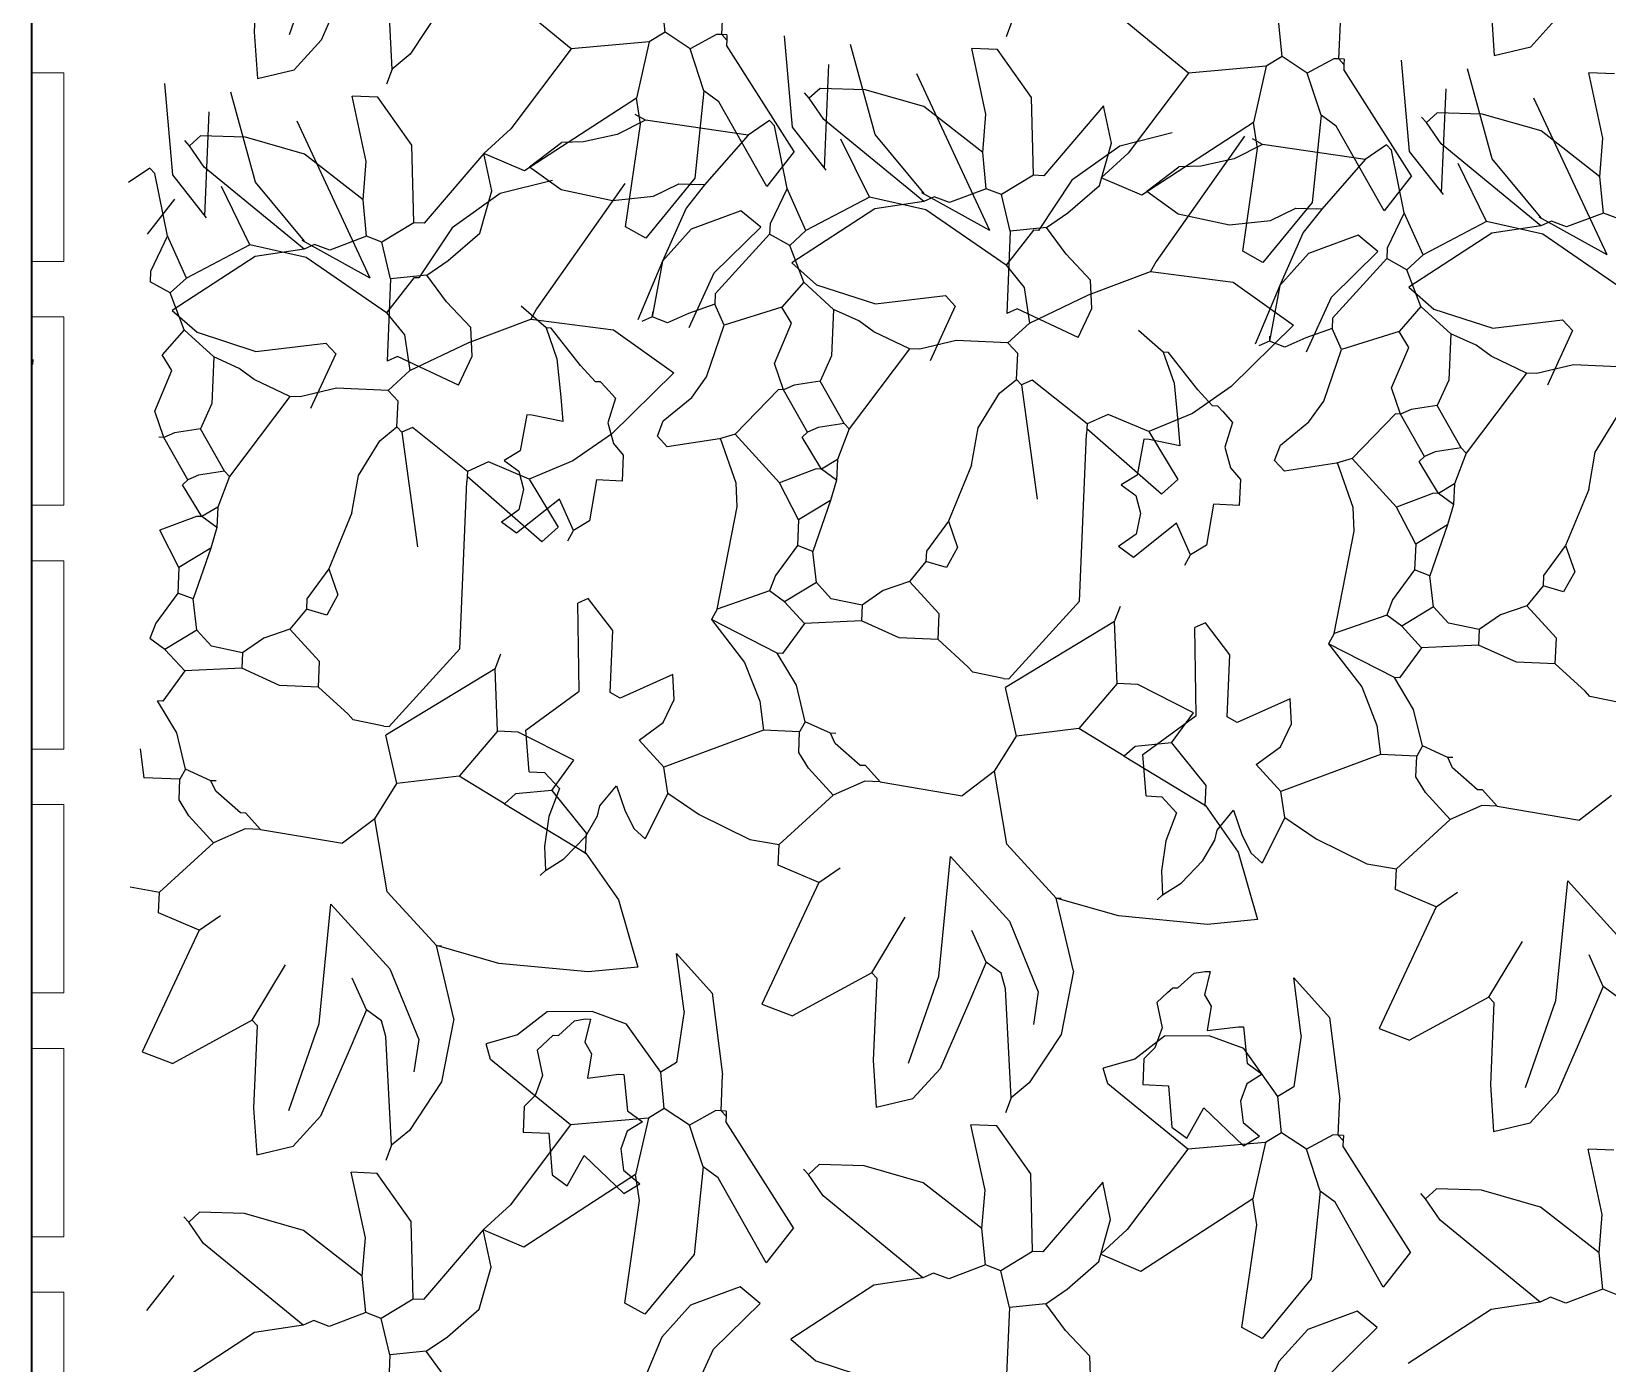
# Model space of a CAD drawing. Header units: inches. Extents: x 2013 to 15569, y -2551 to 2524.
# Drawn here: x 4568.6 to 4665.9, y 817.3 to 899.5 of the extents above; entities that cross this region are included whole.
import ezdxf

# ---------------------------------------------------------------- set-up
doc = ezdxf.new("R2010")
doc.units = ezdxf.units.IN
doc.header["$MEASUREMENT"] = 0
doc.layers.add('A-FURN', color=8, linetype='Continuous', lineweight=18)
doc.layers.add('A-WALL-FULL', color=7, linetype='Continuous', lineweight=35)
doc.layers.add('VERDE_siepe', color=96, linetype='Continuous')

msp = doc.modelspace()

# ---------------------------------------------------------------- linework, layer by layer
at = {"layer": 'A-FURN'}
for p, q in [((4568.572, 885.342), (4568.572, 896.978)), ((4568.572, 896.978), (4570.572, 896.978)), ((4570.572, 885.342), (4570.572, 896.978)), ((4568.572, 885.342), (4570.572, 885.342)), ((4568.572, 870.283), (4568.572, 881.919)), ((4568.572, 881.919), (4570.572, 881.919)), ((4570.572, 870.283), (4570.572, 881.919)), ((4568.572, 870.283), (4570.572, 870.283)), ((4568.572, 855.225), (4568.572, 866.86)), ((4568.572, 866.86), (4570.572, 866.86)), ((4570.572, 855.225), (4570.572, 866.86)), ((4568.572, 855.225), (4570.572, 855.225)), ((4568.572, 840.166), (4568.572, 851.802)), ((4568.572, 851.802), (4570.572, 851.802)), ((4570.572, 840.166), (4570.572, 851.802)), ((4568.572, 840.166), (4570.572, 840.166)), ((4568.572, 825.107), (4568.572, 836.743)), ((4568.572, 836.743), (4570.572, 836.743)), ((4570.572, 825.107), (4570.572, 836.743)), ((4568.572, 825.107), (4570.572, 825.107)), ((4568.572, 810.049), (4568.572, 821.684)), ((4568.572, 821.684), (4570.572, 821.684)), ((4570.572, 810.049), (4570.572, 821.684))]:
    msp.add_line(p, q, dxfattribs=at)
at = {"layer": 'A-WALL-FULL'}
msp.add_line((4568.572, 1062.818), (4568.572, -134.28), dxfattribs=at)
at = {"layer": 'VERDE_siepe'}
for p, q in [((4582.551, 904.603), (4582.328, 899.506)), ((4584.51, 899.357), (4586.377, 904.73)), ((4588.23, 903.079), (4586.456, 899.006)), ((4590.848, 897.219), (4590.502, 903.937)), ((4601.9, 898.47), (4596.968, 902.515)), ((4593.931, 901.13), (4591.957, 898.137)), ((4607.691, 899.494), (4607.468, 901.738)), ((4611.195, 899.341), (4611.292, 901.571)), ((4629.106, 900.157), (4628.746, 899.215)), ((4640.005, 896.968), (4635.073, 901.013)), ((4645.796, 897.992), (4645.574, 900.236)), ((4658.692, 900.941), (4658.886, 898.06)), ((4662.82, 900.441), (4661.144, 898.599)), ((4582.328, 899.506), (4582.522, 896.624)), ((4607.691, 899.494), (4606.707, 898.898)), ((4609.241, 898.469), (4607.691, 899.494)), ((4610.876, 899.355), (4609.241, 898.469)), ((4611.195, 899.341), (4610.876, 899.355)), ((4611.514, 899.327), (4611.195, 899.341)), ((4611.5, 899.009), (4611.195, 899.341)), ((4611.514, 899.327), (4611.5, 899.009)), ((4615.041, 899.264), (4615.531, 893.629)), ((4649.3, 897.839), (4649.397, 900.069)), ((4586.456, 899.006), (4584.78, 897.164)), ((4601.9, 898.47), (4598.173, 893.524)), ((4606.707, 898.898), (4601.9, 898.47)), ((4606.707, 898.898), (4605.917, 895.422)), ((4610.086, 895.878), (4609.241, 898.469)), ((4611.5, 899.009), (4611.486, 898.69)), ((4615.668, 892.124), (4611.486, 898.69)), ((4620.656, 893.172), (4619.141, 898.723)), ((4628.217, 898.417), (4626.625, 898.487)), ((4627.496, 894.441), (4626.625, 898.487)), ((4630.323, 895.453), (4628.217, 898.417)), ((4658.886, 898.06), (4661.144, 898.599)), ((4590.848, 897.219), (4590.488, 896.277)), ((4591.957, 898.137), (4590.848, 897.219)), ((4617.53, 891.07), (4617.81, 897.504)), ((4644.812, 897.396), (4640.005, 896.968)), ((4644.812, 897.396), (4644.022, 893.92)), ((4645.796, 897.992), (4644.812, 897.396)), ((4647.346, 896.967), (4645.796, 897.992)), ((4648.981, 897.853), (4647.346, 896.967)), ((4649.3, 897.839), (4648.981, 897.853)), ((4649.619, 897.825), (4649.3, 897.839)), ((4649.605, 897.507), (4649.3, 897.839)), ((4649.605, 897.507), (4649.591, 897.188)), ((4653.773, 890.622), (4649.591, 897.188)), ((4649.619, 897.825), (4649.605, 897.507)), ((4653.146, 897.762), (4653.636, 892.127)), ((4658.761, 891.67), (4657.246, 897.221)), ((4576.782, 896.326), (4577.272, 890.691)), ((4582.522, 896.624), (4584.78, 897.164)), ((4623.213, 896.949), (4627.726, 887.261)), ((4640.005, 896.968), (4636.278, 892.022)), ((4648.191, 894.376), (4647.346, 896.967)), ((4666.322, 896.915), (4664.73, 896.985)), ((4665.601, 892.939), (4664.73, 896.985)), ((4582.398, 890.234), (4580.882, 895.785)), ((4589.958, 895.48), (4588.366, 895.549)), ((4589.237, 891.503), (4588.366, 895.549)), ((4592.064, 892.515), (4589.958, 895.48)), ((4605.917, 895.422), (4599.017, 890.934)), ((4606.165, 893.815), (4605.917, 895.422)), ((4610.086, 895.878), (4609.531, 890.476)), ((4611.014, 895.2), (4610.086, 895.878)), ((4616.594, 895.412), (4616.29, 895.745)), ((4617.26, 896.022), (4616.594, 895.412)), ((4617.495, 894.097), (4616.594, 895.412)), ((4620.036, 895.939), (4617.26, 896.022)), ((4623.677, 894.901), (4620.036, 895.939)), ((4630.433, 890.66), (4630.323, 895.453)), ((4655.635, 889.568), (4655.915, 896.002)), ((4661.318, 895.447), (4665.831, 885.759)), ((4579.271, 888.133), (4579.551, 894.566)), ((4606.474, 894.059), (4605.85, 894.405)), ((4613.978, 889.962), (4611.014, 895.2)), ((4627.302, 892.073), (4623.677, 894.901)), ((4627.303, 892.073), (4627.496, 894.441)), ((4634.769, 894.939), (4631.07, 890.632)), ((4635.249, 892.637), (4634.769, 894.939)), ((4648.191, 894.376), (4647.637, 888.974)), ((4649.119, 893.698), (4648.191, 894.376)), ((4655.365, 894.52), (4654.699, 893.911)), ((4658.141, 894.437), (4655.365, 894.52)), ((4661.782, 893.399), (4658.141, 894.437)), ((4584.954, 894.011), (4589.467, 884.323)), ((4598.173, 893.524), (4596.51, 892.001)), ((4606.474, 894.059), (4604.733, 893.173)), ((4605.251, 887.47), (4606.165, 893.815)), ((4612.817, 893.143), (4606.474, 894.059)), ((4614.134, 894.043), (4612.817, 893.143)), ((4614.439, 893.711), (4614.134, 894.043)), ((4615.228, 889.846), (4614.439, 893.711)), ((4615.531, 893.629), (4617.62, 890.965)), ((4623.659, 889.04), (4617.495, 894.097)), ((4638.999, 893.278), (4635.771, 892.461)), ((4644.022, 893.92), (4637.123, 889.432)), ((4644.27, 892.313), (4644.022, 893.92)), ((4652.083, 888.46), (4649.119, 893.698)), ((4654.699, 893.911), (4654.395, 894.243)), ((4655.6, 892.595), (4654.699, 893.911)), ((4665.408, 890.571), (4661.782, 893.399)), ((4578.336, 892.475), (4578.031, 892.807)), ((4579.001, 893.085), (4578.336, 892.475)), ((4579.236, 891.159), (4578.336, 892.475)), ((4581.777, 893.001), (4579.001, 893.085)), ((4585.418, 891.963), (4581.777, 893.001)), ((4592.174, 887.722), (4592.064, 892.515)), ((4599.325, 891.178), (4601.306, 892.687)), ((4602.657, 892.718), (4601.306, 892.687)), ((4604.733, 893.173), (4602.657, 892.718)), ((4612.817, 893.143), (4610.13, 890.069)), ((4620.311, 889.305), (4618.552, 892.893)), ((4623.683, 889.531), (4620.656, 893.172)), ((4635.771, 892.461), (4632.806, 890.356)), ((4634.521, 890.03), (4635.249, 892.637)), ((4643.459, 893.083), (4638.015, 885.341)), ((4644.579, 892.557), (4642.838, 891.671)), ((4643.356, 885.968), (4644.27, 892.313)), ((4644.579, 892.557), (4643.955, 892.903)), ((4650.922, 891.641), (4644.579, 892.557)), ((4652.239, 892.542), (4650.922, 891.641)), ((4652.544, 892.209), (4652.239, 892.542)), ((4661.764, 887.538), (4655.6, 892.595)), ((4665.408, 890.571), (4665.601, 892.939)), ((4589.044, 889.135), (4585.418, 891.963)), ((4589.044, 889.135), (4589.237, 891.503)), ((4596.51, 892.001), (4592.812, 887.694)), ((4596.99, 889.699), (4596.51, 892.001)), ((4599.017, 890.934), (4596.51, 892.001)), ((4615.668, 892.124), (4613.978, 889.962)), ((4627.524, 889.829), (4627.303, 892.073)), ((4636.278, 892.022), (4634.615, 890.499)), ((4642.838, 891.671), (4640.762, 891.216)), ((4650.922, 891.641), (4648.235, 888.567)), ((4653.333, 888.344), (4652.544, 892.209)), ((4653.636, 892.127), (4655.725, 889.463)), ((4658.416, 887.803), (4656.657, 891.391)), ((4661.788, 888.029), (4658.761, 891.67)), ((4575.875, 891.106), (4574.559, 890.206)), ((4576.18, 890.774), (4575.875, 891.106)), ((4576.969, 886.909), (4576.18, 890.774)), ((4577.272, 890.691), (4579.361, 888.027)), ((4585.4, 886.102), (4579.236, 891.159)), ((4599.325, 891.178), (4601.272, 889.779)), ((4609.531, 890.476), (4606.497, 886.778)), ((4630.433, 890.66), (4628.466, 889.468)), ((4631.07, 890.632), (4630.433, 890.66)), ((4632.806, 890.356), (4630.756, 887.254)), ((4637.123, 889.432), (4634.615, 890.499)), ((4637.43, 889.676), (4639.411, 891.186)), ((4640.762, 891.216), (4639.411, 891.186)), ((4653.773, 890.622), (4652.083, 888.46)), ((4665.629, 888.327), (4665.408, 890.571)), ((4582.052, 886.367), (4580.294, 889.956)), ((4585.424, 886.593), (4582.398, 890.234)), ((4597.512, 889.524), (4594.547, 887.419)), ((4596.262, 887.093), (4596.99, 889.699)), ((4600.741, 890.341), (4597.512, 889.524)), ((4605.2, 890.145), (4599.756, 882.404)), ((4601.272, 889.779), (4604.441, 889.095)), ((4606.967, 889.367), (4608.537, 890.138)), ((4608.537, 890.138), (4609.811, 890.082)), ((4610.13, 890.069), (4608.991, 888.624)), ((4610.13, 890.069), (4609.811, 890.082)), ((4615.228, 889.846), (4614.175, 887.657)), ((4616.391, 887.242), (4615.228, 889.846)), ((4623.531, 889.593), (4627.726, 887.261)), ((4627.524, 889.829), (4625.252, 888.97)), ((4628.466, 889.468), (4627.524, 889.829)), ((4629.006, 887.21), (4628.466, 889.468)), ((4632.565, 888.332), (4634.521, 890.03)), ((4637.43, 889.676), (4639.377, 888.277)), ((4577.409, 889.186), (4575.72, 887.025)), ((4589.265, 886.891), (4589.044, 889.135)), ((4604.441, 889.095), (4606.967, 889.367)), ((4608.991, 888.624), (4607.535, 885.362)), ((4612.371, 888.468), (4609.31, 887.336)), ((4613.603, 887.457), (4612.371, 888.468)), ((4620.637, 888.583), (4615.513, 885.245)), ((4620.311, 889.305), (4616.391, 887.242)), ((4623.788, 888.515), (4620.311, 889.305)), ((4623.658, 889.04), (4620.637, 888.583)), ((4624.31, 889.33), (4623.659, 889.04)), ((4628.747, 885.107), (4623.788, 888.515)), ((4625.252, 888.97), (4624.31, 889.33)), ((4647.637, 888.974), (4644.602, 885.276)), ((4645.072, 887.865), (4646.642, 888.636)), ((4646.642, 888.636), (4647.916, 888.581)), ((4648.235, 888.567), (4647.096, 887.123)), ((4648.235, 888.567), (4647.916, 888.581)), ((4592.174, 887.722), (4590.207, 886.53)), ((4592.812, 887.694), (4592.174, 887.722)), ((4606.497, 886.778), (4605.251, 887.47)), ((4610.728, 884.636), (4613.603, 887.457)), ((4614.175, 887.657), (4614.147, 887.021)), ((4631.25, 887.431), (4632.565, 888.332)), ((4639.377, 888.277), (4642.546, 887.594)), ((4642.546, 887.594), (4645.072, 887.865)), ((4653.333, 888.344), (4652.28, 886.155)), ((4654.496, 885.74), (4653.333, 888.344)), ((4658.416, 887.803), (4654.496, 885.74)), ((4661.893, 887.014), (4658.416, 887.803)), ((4661.763, 887.538), (4658.742, 887.082)), ((4661.636, 888.092), (4665.831, 885.759)), ((4662.415, 887.828), (4661.764, 887.538)), ((4663.357, 887.468), (4662.415, 887.828)), ((4665.629, 888.327), (4663.357, 887.468)), ((4666.571, 887.966), (4665.629, 888.327)), ((4576.969, 886.909), (4575.916, 884.719)), ((4578.132, 884.304), (4576.969, 886.909)), ((4585.272, 886.656), (4589.467, 884.323)), ((4589.265, 886.891), (4586.993, 886.033)), ((4590.207, 886.53), (4589.265, 886.891)), ((4590.747, 884.273), (4590.207, 886.53)), ((4594.547, 887.419), (4592.497, 884.316)), ((4594.307, 885.394), (4596.262, 887.093)), ((4609.31, 887.336), (4607.535, 885.362)), ((4614.147, 887.021), (4610.794, 883.336)), ((4615.393, 886.327), (4614.147, 887.021)), ((4616.391, 887.242), (4615.393, 886.327)), ((4630.437, 887.268), (4628.747, 885.107)), ((4629.006, 887.21), (4628.784, 882.113)), ((4631.25, 887.431), (4629.006, 887.21)), ((4630.756, 887.254), (4630.437, 887.268)), ((4632.454, 885.783), (4631.25, 887.431)), ((4647.096, 887.123), (4645.64, 883.86)), ((4650.476, 886.966), (4647.415, 885.834)), ((4651.708, 885.955), (4650.476, 886.966)), ((4658.742, 887.082), (4653.618, 883.743)), ((4666.852, 883.605), (4661.893, 887.014)), ((4582.378, 885.646), (4577.254, 882.308)), ((4582.052, 886.367), (4578.132, 884.304)), ((4585.53, 885.578), (4582.052, 886.367)), ((4585.4, 886.102), (4582.378, 885.646)), ((4586.051, 886.393), (4585.4, 886.102)), ((4590.488, 882.169), (4585.53, 885.578)), ((4586.993, 886.033), (4586.051, 886.393)), ((4616.252, 884.056), (4615.393, 886.327)), ((4633.959, 884.191), (4632.454, 885.783)), ((4644.602, 885.276), (4643.356, 885.968)), ((4647.415, 885.834), (4645.64, 883.86)), ((4648.833, 883.134), (4651.708, 885.955)), ((4652.252, 885.519), (4648.899, 881.834)), ((4652.28, 886.155), (4652.252, 885.519)), ((4653.498, 884.826), (4652.252, 885.519)), ((4654.496, 885.74), (4653.498, 884.826)), ((4575.916, 884.719), (4575.888, 884.083)), ((4592.991, 884.494), (4594.307, 885.394)), ((4607.535, 885.362), (4606.011, 881.722)), ((4607.535, 885.362), (4606.902, 881.909)), ((4609.184, 881.265), (4610.728, 884.636)), ((4615.513, 885.245), (4617.05, 883.901)), ((4628.747, 885.107), (4629.854, 883.738)), ((4633.826, 883.272), (4637.668, 884.718)), ((4638.015, 885.341), (4637.668, 884.718)), ((4637.668, 884.718), (4642.767, 884.055)), ((4654.357, 882.554), (4653.498, 884.826)), ((4577.134, 883.39), (4575.888, 884.083)), ((4578.132, 884.304), (4577.134, 883.39)), ((4592.179, 884.33), (4590.488, 882.169)), ((4590.747, 884.273), (4590.525, 879.175)), ((4592.991, 884.494), (4590.747, 884.273)), ((4592.497, 884.316), (4592.179, 884.33)), ((4594.196, 882.846), (4592.991, 884.494)), ((4616.252, 884.056), (4614.908, 882.518)), ((4618.094, 882.379), (4616.252, 884.056)), ((4617.05, 883.901), (4620.688, 882.718)), ((4629.854, 883.738), (4630.187, 881.533)), ((4634.036, 882.429), (4633.959, 884.191)), ((4642.767, 884.055), (4646.491, 881.401)), ((4645.64, 883.86), (4644.116, 880.22)), ((4645.64, 883.86), (4645.007, 880.408)), ((4653.618, 883.743), (4655.155, 882.399)), ((4577.993, 881.118), (4577.134, 883.39)), ((4595.7, 881.254), (4594.196, 882.846)), ((4600.345, 881.238), (4598.808, 882.581)), ((4610.767, 882.699), (4609.145, 882.131)), ((4610.794, 883.336), (4610.767, 882.699)), ((4611.348, 881.397), (4610.767, 882.699)), ((4620.688, 882.718), (4625.002, 883.235)), ((4625.611, 882.57), (4625.002, 883.235)), ((4630.187, 881.533), (4633.826, 883.272)), ((4647.289, 879.763), (4648.833, 883.134)), ((4577.254, 882.307), (4578.791, 880.963)), ((4590.488, 882.169), (4591.595, 880.801)), ((4595.568, 880.334), (4599.41, 881.78)), ((4599.756, 882.404), (4599.41, 881.78)), ((4599.41, 881.78), (4604.508, 881.117)), ((4606.902, 881.909), (4606.25, 881.619)), ((4606.916, 882.228), (4606.902, 881.909)), ((4607.844, 881.55), (4606.902, 881.909)), ((4609.145, 882.131), (4607.844, 881.55)), ((4614.908, 882.518), (4611.348, 881.397)), ((4615.504, 881.534), (4614.908, 882.518)), ((4618.094, 882.379), (4617.969, 879.512)), ((4619.659, 881.672), (4618.094, 882.379)), ((4620.588, 880.994), (4619.659, 881.672)), ((4625.611, 882.57), (4624.067, 879.199)), ((4629.434, 882.403), (4628.784, 882.113)), ((4633.188, 880.643), (4629.434, 882.403)), ((4633.188, 880.643), (4634.036, 882.429)), ((4648.899, 881.834), (4648.872, 881.197)), ((4654.357, 882.554), (4653.013, 881.016)), ((4656.199, 880.877), (4654.357, 882.554)), ((4655.155, 882.399), (4658.793, 881.216)), ((4658.793, 881.216), (4663.107, 881.734)), ((4663.716, 881.068), (4663.107, 881.734)), ((4577.993, 881.118), (4576.649, 879.58)), ((4579.835, 879.442), (4577.993, 881.118)), ((4578.791, 880.963), (4582.43, 879.78)), ((4591.595, 880.801), (4591.929, 878.595)), ((4595.777, 879.491), (4595.7, 881.254)), ((4600.665, 881.224), (4600.345, 881.238)), ((4600.345, 881.238), (4601.013, 879.32)), ((4602.479, 878.911), (4600.665, 881.224)), ((4604.508, 881.117), (4608.232, 878.463)), ((4610.25, 878.209), (4611.348, 881.397)), ((4614.437, 879.027), (4615.504, 881.534)), ((4622.776, 879.941), (4620.588, 880.994)), ((4630.187, 881.533), (4628.858, 880.313)), ((4638.45, 879.736), (4636.914, 881.079)), ((4646.491, 881.401), (4642.64, 877.611)), ((4645.021, 880.726), (4645.007, 880.408)), ((4647.251, 880.629), (4645.949, 880.048)), ((4648.872, 881.197), (4647.251, 880.629)), ((4649.453, 879.895), (4648.872, 881.197)), ((4653.013, 881.016), (4649.453, 879.895)), ((4653.609, 880.033), (4653.013, 881.016)), ((4656.199, 880.877), (4656.074, 878.01)), ((4657.765, 880.17), (4656.199, 880.877)), ((4663.716, 881.068), (4662.172, 877.697)), ((4582.43, 879.78), (4586.743, 880.298)), ((4587.352, 879.632), (4586.743, 880.298)), ((4591.929, 878.595), (4595.568, 880.334)), ((4622.776, 879.941), (4619.049, 874.995)), ((4623.413, 879.913), (4622.776, 879.941)), ((4625.671, 880.452), (4623.413, 879.913)), ((4628.858, 880.313), (4625.671, 880.452)), ((4629.467, 879.649), (4628.858, 880.313)), ((4638.77, 879.722), (4638.45, 879.736)), ((4638.45, 879.736), (4639.118, 877.818)), ((4640.584, 877.409), (4638.77, 879.722)), ((4645.007, 880.408), (4644.355, 880.117)), ((4645.949, 880.048), (4645.007, 880.408)), ((4648.356, 876.707), (4649.453, 879.895)), ((4652.542, 877.525), (4653.609, 880.033)), ((4658.693, 879.492), (4657.765, 880.17)), ((4568.657, 879.29), (4568.643, 878.972)), ((4577.245, 878.597), (4576.649, 879.58)), ((4579.835, 879.442), (4579.71, 876.574)), ((4581.401, 878.735), (4579.835, 879.442)), ((4582.329, 878.056), (4581.401, 878.735)), ((4587.352, 879.632), (4585.808, 876.261)), ((4591.175, 879.466), (4590.525, 879.175)), ((4594.929, 877.706), (4591.175, 879.466)), ((4594.929, 877.706), (4595.777, 879.491)), ((4601.013, 879.32), (4601.253, 876.965)), ((4603.393, 877.913), (4602.479, 878.911)), ((4615.004, 877.407), (4614.437, 879.027)), ((4617.969, 879.512), (4617.263, 877.946)), ((4629.397, 878.056), (4629.467, 879.649)), ((4660.881, 878.439), (4658.693, 879.492)), ((4663.776, 878.951), (4661.518, 878.411)), ((4666.963, 878.812), (4663.776, 878.951)), ((4576.178, 876.089), (4577.245, 878.597)), ((4584.517, 877.003), (4582.329, 878.056)), ((4591.929, 878.595), (4590.599, 877.376)), ((4603.711, 877.899), (4603.393, 877.913)), ((4604.016, 877.566), (4603.711, 877.899)), ((4608.232, 878.463), (4604.381, 874.673)), ((4609.338, 876.94), (4610.25, 878.209)), ((4617.263, 877.946), (4615.656, 877.697)), ((4618.744, 875.328), (4617.263, 877.946)), ((4628.341, 877.208), (4629.397, 878.056)), ((4629.702, 877.724), (4629.397, 878.056)), ((4630.353, 878.014), (4629.702, 877.724)), ((4629.702, 877.724), (4630.671, 870.658)), ((4633.747, 875.312), (4630.353, 878.014)), ((4639.118, 877.818), (4639.358, 875.463)), ((4656.074, 878.01), (4655.368, 876.444)), ((4660.881, 878.439), (4657.155, 873.493)), ((4661.518, 878.411), (4660.881, 878.439)), ((4584.517, 877.003), (4580.791, 872.058)), ((4585.155, 876.975), (4584.517, 877.003)), ((4587.412, 877.515), (4585.155, 876.975)), ((4590.599, 877.376), (4587.412, 877.515)), ((4591.208, 876.712), (4590.599, 877.376)), ((4601.253, 876.965), (4601.37, 875.447)), ((4604.016, 877.566), (4604.626, 876.902)), ((4604.626, 876.902), (4604.154, 875.366)), ((4607.58, 875.495), (4609.338, 876.94)), ((4614.686, 877.421), (4612.012, 874.664)), ((4615.004, 877.407), (4614.686, 877.421)), ((4615.656, 877.697), (4615.004, 877.407)), ((4616.486, 874.788), (4615.004, 877.407)), ((4627.019, 875.067), (4628.341, 877.208)), ((4642.64, 877.611), (4640.264, 875.955)), ((4641.498, 876.411), (4640.584, 877.409)), ((4653.109, 875.905), (4652.542, 877.525)), ((4576.745, 874.469), (4576.178, 876.089)), ((4579.71, 876.574), (4579.004, 875.008)), ((4591.138, 875.118), (4591.208, 876.712)), ((4599.153, 875.863), (4598.738, 873.647)), ((4599.473, 875.849), (4599.153, 875.863)), ((4601.37, 875.447), (4599.473, 875.849)), ((4635.049, 875.894), (4633.747, 875.312)), ((4637.556, 874.827), (4635.049, 875.894)), ((4640.264, 875.955), (4637.556, 874.827)), ((4641.816, 876.397), (4641.498, 876.411)), ((4642.121, 876.064), (4641.816, 876.397)), ((4642.121, 876.064), (4642.731, 875.4)), ((4647.443, 875.438), (4648.356, 876.707)), ((4652.791, 875.919), (4650.117, 873.162)), ((4653.109, 875.905), (4652.791, 875.919)), ((4653.761, 876.195), (4653.109, 875.905)), ((4654.591, 873.286), (4653.109, 875.905)), ((4655.368, 876.444), (4653.761, 876.195)), ((4656.849, 873.827), (4655.368, 876.444)), ((4579.004, 875.008), (4577.397, 874.76)), ((4580.485, 872.391), (4579.004, 875.008)), ((4590.082, 874.27), (4591.138, 875.118)), ((4591.444, 874.786), (4591.138, 875.118)), ((4592.094, 875.076), (4591.444, 874.786)), ((4595.488, 872.375), (4592.094, 875.076)), ((4604.154, 875.366), (4604.498, 874.097)), ((4607.219, 874.553), (4607.58, 875.495)), ((4616.154, 874.484), (4616.486, 874.788)), ((4617.138, 875.079), (4616.486, 874.788)), ((4618.744, 875.328), (4617.138, 875.079)), ((4619.049, 874.995), (4618.329, 873.111)), ((4619.049, 874.995), (4618.744, 875.328)), ((4626.613, 872.75), (4627.019, 875.067)), ((4633.733, 874.994), (4633.719, 874.676)), ((4633.747, 875.312), (4633.733, 874.994)), ((4638.345, 870.962), (4633.733, 874.994)), ((4637.556, 874.827), (4639.343, 871.876)), ((4639.358, 875.463), (4639.475, 873.945)), ((4642.731, 875.4), (4642.259, 873.864)), ((4645.685, 873.993), (4647.443, 875.438)), ((4665.124, 873.565), (4666.446, 875.706)), ((4576.745, 874.469), (4576.427, 874.483)), ((4577.397, 874.76), (4576.745, 874.469)), ((4578.228, 871.851), (4576.745, 874.469)), ((4588.76, 872.129), (4590.082, 874.27)), ((4591.444, 874.786), (4592.412, 867.72)), ((4604.381, 874.673), (4602.005, 873.018)), ((4604.498, 874.097), (4605.11, 873.369)), ((4607.828, 873.889), (4607.219, 874.553)), ((4611.042, 874.387), (4607.828, 873.889)), ((4612.012, 874.664), (4611.042, 874.387)), ((4612.078, 871.64), (4611.113, 874.408)), ((4614.754, 871.672), (4612.012, 874.664)), ((4617.345, 872.517), (4616.154, 874.484)), ((4633.269, 864.353), (4633.719, 874.676)), ((4637.258, 874.361), (4636.843, 872.145)), ((4637.578, 874.347), (4637.258, 874.361)), ((4639.475, 873.945), (4637.578, 874.347)), ((4642.259, 873.864), (4642.603, 872.595)), ((4645.324, 873.052), (4645.685, 873.993)), ((4656.849, 873.827), (4655.243, 873.577)), ((4657.155, 873.493), (4656.849, 873.827)), ((4596.79, 872.956), (4595.488, 872.375)), ((4599.297, 871.89), (4596.79, 872.956)), ((4598.738, 873.647), (4597.754, 873.051)), ((4597.754, 873.051), (4598.654, 872.389)), ((4602.005, 873.018), (4599.297, 871.89)), ((4605.11, 873.369), (4605.041, 871.776)), ((4618.329, 873.111), (4617.345, 872.517)), ((4618.329, 873.111), (4618.273, 871.837)), ((4645.934, 872.387), (4645.324, 873.052)), ((4649.147, 872.885), (4645.934, 872.387)), ((4650.117, 873.162), (4649.147, 872.885)), ((4650.183, 870.138), (4649.218, 872.907)), ((4652.859, 870.17), (4650.117, 873.162)), ((4654.259, 872.982), (4654.591, 873.286)), ((4655.45, 871.015), (4654.259, 872.982)), ((4655.243, 873.577), (4654.591, 873.286)), ((4657.155, 873.493), (4656.434, 871.61)), ((4664.718, 871.248), (4665.124, 873.565)), ((4578.879, 872.141), (4578.228, 871.851)), ((4580.485, 872.391), (4578.879, 872.141)), ((4580.791, 872.058), (4580.07, 870.174)), ((4580.791, 872.058), (4580.485, 872.391)), ((4588.354, 869.813), (4588.76, 872.129)), ((4595.474, 872.056), (4595.46, 871.738)), ((4595.488, 872.375), (4595.474, 872.056)), ((4600.086, 868.025), (4595.474, 872.056)), ((4598.654, 872.389), (4598.949, 871.285)), ((4599.297, 871.89), (4601.084, 868.939)), ((4617.027, 872.53), (4614.754, 871.672)), ((4617.345, 872.517), (4617.027, 872.53)), ((4618.273, 871.837), (4617.345, 872.517)), ((4626.613, 872.75), (4625.185, 869.302)), ((4636.843, 872.145), (4635.859, 871.549)), ((4639.343, 871.876), (4638.345, 870.962)), ((4642.603, 872.595), (4643.215, 871.867)), ((4577.895, 871.546), (4578.228, 871.851)), ((4579.086, 869.579), (4577.895, 871.546)), ((4595.01, 861.415), (4595.46, 871.738)), ((4598.949, 871.285), (4598.664, 869.989)), ((4603.447, 871.845), (4603.018, 869.311)), ((4605.041, 871.776), (4603.447, 871.845)), ((4612.136, 870.19), (4612.078, 871.64)), ((4615.932, 869.385), (4614.754, 871.672)), ((4618.273, 871.837), (4617.899, 870.577)), ((4635.859, 871.549), (4636.759, 870.887)), ((4643.215, 871.867), (4643.146, 870.274)), ((4655.132, 871.029), (4652.859, 870.17)), ((4655.45, 871.015), (4655.132, 871.029)), ((4656.434, 871.61), (4655.45, 871.015)), ((4656.378, 870.335), (4655.45, 871.015)), ((4656.434, 871.61), (4656.378, 870.335)), ((4664.718, 871.248), (4663.29, 867.8)), ((4580.07, 870.174), (4579.086, 869.579)), ((4580.07, 870.174), (4580.014, 868.9)), ((4598.664, 869.989), (4597.588, 869.228)), ((4601.162, 870.668), (4598.516, 868.549)), ((4602.034, 868.715), (4601.162, 870.668)), ((4610.903, 863.859), (4612.136, 870.19)), ((4617.899, 870.577), (4615.932, 869.385)), ((4617.899, 870.577), (4616.804, 867.432)), ((4636.759, 870.887), (4637.054, 869.783)), ((4641.553, 870.343), (4641.123, 867.809)), ((4643.146, 870.274), (4641.553, 870.343)), ((4650.242, 868.688), (4650.183, 870.138)), ((4654.037, 867.884), (4652.859, 870.17)), ((4656.378, 870.335), (4656.004, 869.075)), ((4578.768, 869.593), (4576.495, 868.734)), ((4579.086, 869.579), (4578.768, 869.593)), ((4580.014, 868.9), (4579.086, 869.579)), ((4588.354, 869.813), (4586.926, 866.364)), ((4598.516, 868.549), (4597.588, 869.228)), ((4603.018, 869.311), (4602.034, 868.715)), ((4615.932, 869.385), (4615.863, 867.793)), ((4625.185, 869.302), (4623.827, 867.446)), ((4625.185, 869.302), (4625.753, 867.681)), ((4639.267, 869.166), (4636.621, 867.047)), ((4637.054, 869.783), (4636.769, 868.487)), ((4640.139, 867.213), (4639.267, 869.166)), ((4656.004, 869.075), (4654.037, 867.884)), ((4656.004, 869.075), (4654.909, 865.93)), ((4577.673, 866.448), (4576.495, 868.734)), ((4580.014, 868.9), (4579.64, 867.639)), ((4601.084, 868.939), (4600.086, 868.025)), ((4601.687, 868.091), (4602.034, 868.715)), ((4636.769, 868.487), (4635.693, 867.726)), ((4649.008, 862.357), (4650.242, 868.688)), ((4579.64, 867.639), (4577.673, 866.448)), ((4579.64, 867.639), (4578.546, 864.494)), ((4615.863, 867.793), (4614.504, 865.937)), ((4616.804, 867.432), (4615.863, 867.793)), ((4617.039, 865.507), (4616.804, 867.432)), ((4623.827, 867.446), (4623.8, 866.808)), ((4625.753, 867.681), (4625.06, 866.434)), ((4636.621, 867.047), (4635.693, 867.726)), ((4639.792, 866.589), (4640.139, 867.213)), ((4641.123, 867.809), (4640.139, 867.213)), ((4654.037, 867.884), (4653.968, 866.291)), ((4663.29, 867.8), (4661.932, 865.944)), ((4663.29, 867.8), (4663.858, 866.179)), ((4577.673, 866.448), (4577.604, 864.855)), ((4586.926, 866.364), (4585.569, 864.508)), ((4586.926, 866.364), (4587.494, 864.743)), ((4623.8, 866.808), (4622.788, 865.576)), ((4625.06, 866.434), (4623.8, 866.808)), ((4653.968, 866.291), (4652.609, 864.435)), ((4654.909, 865.93), (4653.968, 866.291)), ((4663.858, 866.179), (4663.165, 864.932)), ((4614.504, 865.937), (4614.144, 864.995)), ((4617.039, 865.507), (4615.072, 864.316)), ((4617.954, 864.509), (4617.039, 865.507)), ((4622.788, 865.576), (4621.167, 865.008)), ((4624.617, 863.581), (4622.788, 865.576)), ((4655.144, 864.005), (4654.909, 865.93)), ((4661.905, 865.306), (4660.893, 864.074)), ((4661.932, 865.944), (4661.905, 865.306)), ((4663.165, 864.932), (4661.905, 865.306)), ((4577.604, 864.855), (4576.245, 862.999)), ((4578.546, 864.494), (4577.604, 864.855)), ((4578.781, 862.569), (4578.546, 864.494)), ((4585.569, 864.508), (4585.541, 863.871)), ((4587.494, 864.743), (4586.801, 863.497)), ((4602.951, 864.525), (4602.3, 864.234)), ((4602.383, 858.804), (4602.3, 864.234)), ((4604.461, 862.544), (4602.951, 864.525)), ((4614.144, 864.995), (4610.903, 863.859)), ((4615.072, 864.316), (4614.144, 864.995)), ((4616.291, 862.986), (4615.072, 864.316)), ((4619.851, 864.107), (4617.954, 864.509)), ((4619.851, 864.107), (4619.81, 863.152)), ((4621.167, 865.008), (4619.851, 864.107)), ((4628.911, 859.563), (4633.269, 864.353)), ((4652.609, 864.435), (4652.249, 863.493)), ((4585.541, 863.871), (4584.529, 862.638)), ((4586.801, 863.497), (4585.541, 863.871)), ((4610.903, 863.859), (4610.556, 863.236)), ((4614.615, 861.144), (4610.556, 863.236)), ((4610.556, 863.236), (4612.597, 860.568)), ((4619.81, 863.152), (4616.291, 862.986)), ((4622.153, 862.086), (4619.81, 863.152)), ((4624.547, 861.987), (4624.617, 863.581)), ((4635.449, 863.109), (4635.81, 864.05)), ((4652.249, 863.493), (4649.008, 862.357)), ((4653.177, 862.814), (4652.249, 863.493)), ((4655.144, 864.005), (4653.177, 862.814)), ((4656.059, 863.007), (4655.144, 864.005)), ((4659.272, 863.506), (4657.956, 862.606)), ((4660.893, 864.074), (4659.272, 863.506)), ((4662.722, 862.079), (4660.893, 864.074)), ((4576.245, 862.999), (4575.885, 862.057)), ((4578.781, 862.569), (4576.813, 861.378)), ((4579.695, 861.571), (4578.781, 862.569)), ((4584.529, 862.638), (4582.908, 862.07)), ((4586.358, 860.643), (4584.529, 862.638)), ((4604.294, 858.721), (4604.461, 862.544)), ((4616.291, 862.986), (4614.933, 861.13)), ((4635.449, 863.109), (4628.715, 859.029)), ((4635.601, 859.271), (4635.449, 863.109)), ((4641.056, 863.024), (4640.406, 862.732)), ((4640.488, 857.302), (4640.406, 862.732)), ((4642.566, 861.042), (4641.056, 863.024)), ((4649.008, 862.357), (4648.661, 861.734)), ((4654.396, 861.484), (4653.177, 862.814)), ((4657.956, 862.606), (4656.059, 863.007)), ((4657.956, 862.606), (4657.915, 861.65)), ((4576.813, 861.378), (4575.885, 862.057)), ((4578.032, 860.049), (4576.813, 861.378)), ((4581.593, 861.17), (4579.695, 861.571)), ((4581.593, 861.17), (4581.551, 860.214)), ((4582.908, 862.07), (4581.593, 861.17)), ((4590.652, 856.625), (4595.01, 861.415)), ((4624.547, 861.987), (4622.153, 862.086)), ((4626.389, 860.311), (4624.547, 861.987)), ((4652.72, 859.642), (4648.661, 861.734)), ((4648.661, 861.734), (4650.702, 859.066)), ((4654.396, 861.484), (4653.038, 859.628)), ((4657.915, 861.65), (4654.396, 861.484)), ((4660.258, 860.585), (4657.915, 861.65)), ((4662.652, 860.486), (4662.722, 862.079)), ((4581.551, 860.214), (4578.032, 860.049)), ((4583.894, 859.149), (4581.551, 860.214)), ((4586.288, 859.05), (4586.358, 860.643)), ((4597.19, 860.171), (4597.551, 861.113)), ((4612.597, 860.568), (4613.537, 858.182)), ((4615.806, 859.177), (4614.615, 861.144)), ((4614.933, 861.13), (4614.615, 861.144)), ((4626.694, 859.979), (4626.389, 860.311)), ((4642.399, 857.219), (4642.566, 861.042)), ((4662.652, 860.486), (4660.258, 860.585)), ((4664.494, 858.809), (4662.652, 860.486)), ((4578.032, 860.049), (4576.674, 858.192)), ((4597.19, 860.171), (4590.457, 856.092)), ((4597.343, 856.334), (4597.19, 860.171)), ((4608.173, 859.828), (4604.918, 858.374)), ((4608.259, 858.295), (4608.173, 859.828)), ((4628.591, 859.577), (4626.694, 859.979)), ((4628.591, 859.577), (4628.911, 859.563)), ((4635.601, 859.271), (4633.245, 856.501)), ((4636.875, 859.216), (4635.601, 859.271)), ((4653.911, 857.675), (4652.72, 859.642)), ((4653.038, 859.628), (4652.72, 859.642)), ((4586.288, 859.05), (4583.894, 859.149)), ((4588.13, 857.373), (4586.288, 859.05)), ((4599.086, 856.394), (4602.383, 858.804)), ((4604.918, 858.374), (4604.294, 858.721)), ((4607.582, 856.858), (4608.259, 858.295)), ((4616.346, 856.918), (4615.806, 859.177)), ((4629.394, 856.03), (4628.715, 859.029)), ((4640.311, 857.47), (4636.875, 859.216)), ((4646.278, 858.327), (4643.023, 856.872)), ((4646.364, 856.793), (4646.278, 858.327)), ((4650.702, 859.066), (4651.642, 856.68)), ((4664.799, 858.477), (4664.494, 858.809)), ((4666.696, 858.075), (4664.799, 858.477)), ((4577.547, 856.239), (4576.356, 858.206)), ((4576.674, 858.192), (4576.356, 858.206)), ((4588.435, 857.041), (4588.13, 857.373)), ((4613.537, 858.182), (4613.769, 856.393)), ((4637.191, 854.892), (4640.488, 857.302)), ((4638.953, 855.614), (4640.311, 857.47)), ((4654.451, 855.416), (4653.911, 857.675)), ((4590.333, 856.639), (4588.435, 857.041)), ((4590.333, 856.639), (4590.652, 856.625)), ((4597.343, 856.334), (4594.987, 853.563)), ((4598.617, 856.278), (4597.343, 856.334)), ((4599.293, 853.831), (4599.086, 856.394)), ((4606.081, 855.77), (4607.582, 856.858)), ((4613.769, 856.393), (4607.605, 854.107)), ((4615.999, 856.295), (4613.769, 856.393)), ((4616.346, 856.918), (4615.999, 856.295)), ((4617.911, 856.212), (4616.346, 856.918)), ((4633.245, 856.501), (4629.394, 856.03)), ((4636.043, 854.783), (4633.245, 856.501)), ((4643.023, 856.872), (4642.399, 857.219)), ((4645.687, 855.356), (4646.364, 856.793)), ((4651.642, 856.68), (4651.874, 854.891)), ((4578.087, 853.98), (4577.547, 856.239)), ((4591.136, 853.093), (4590.457, 856.092)), ((4602.052, 854.532), (4598.617, 856.278)), ((4607.605, 854.107), (4606.081, 855.77)), ((4615.943, 855.02), (4615.999, 856.295)), ((4618.23, 856.198), (4617.911, 856.212)), ((4618.202, 855.561), (4617.911, 856.212)), ((4619.739, 854.217), (4618.202, 855.561)), ((4628.023, 853.856), (4629.394, 856.03)), ((4636.709, 855.392), (4636.043, 854.783)), ((4638.953, 855.614), (4636.709, 855.392)), ((4638.953, 855.614), (4641.072, 852.967)), ((4644.186, 854.268), (4645.687, 855.356)), ((4654.451, 855.416), (4654.104, 854.794)), ((4656.016, 854.71), (4654.451, 855.416)), ((4575.278, 855.244), (4575.51, 853.455)), ((4600.694, 852.676), (4602.052, 854.532)), ((4616.539, 854.037), (4615.943, 855.02)), ((4636.043, 854.783), (4641.051, 851.735)), ((4637.398, 852.329), (4637.191, 854.892)), ((4651.874, 854.891), (4645.71, 852.606)), ((4654.104, 854.794), (4651.874, 854.891)), ((4654.048, 853.518), (4654.104, 854.794)), ((4656.335, 854.696), (4656.016, 854.71)), ((4656.307, 854.059), (4656.016, 854.71)), ((4577.74, 853.358), (4575.51, 853.455)), ((4578.087, 853.98), (4577.74, 853.358)), ((4579.652, 853.274), (4578.087, 853.98)), ((4594.987, 853.563), (4591.136, 853.093)), ((4597.785, 851.845), (4594.987, 853.563)), ((4599.293, 853.831), (4600.249, 853.789)), ((4600.249, 853.789), (4601.163, 852.792)), ((4607.854, 852.5), (4607.605, 854.107)), ((4618.063, 852.375), (4616.539, 854.037)), ((4620.058, 854.203), (4619.739, 854.217)), ((4620.972, 853.206), (4620.058, 854.203)), ((4628.023, 853.856), (4626.042, 852.346)), ((4628.784, 849.353), (4628.023, 853.856)), ((4645.71, 852.606), (4644.186, 854.268)), ((4654.644, 852.535), (4654.048, 853.518)), ((4657.844, 852.715), (4656.307, 854.059)), ((4577.685, 852.083), (4577.74, 853.358)), ((4579.971, 853.261), (4579.652, 853.274)), ((4579.943, 852.623), (4579.652, 853.274)), ((4581.48, 851.279), (4579.943, 852.623)), ((4589.764, 850.918), (4591.136, 853.093)), ((4598.45, 852.455), (4597.785, 851.845)), ((4600.694, 852.676), (4598.45, 852.455)), ((4601.163, 852.792), (4600.512, 851.069)), ((4600.694, 852.676), (4602.814, 850.029)), ((4603.67, 851.725), (4604.682, 852.958)), ((4604.682, 852.958), (4605.197, 851.451)), ((4607.854, 852.5), (4606.454, 849.688)), ((4607.854, 852.5), (4609.792, 851.192)), ((4620.017, 853.247), (4618.063, 852.375)), ((4620.972, 853.206), (4620.017, 853.247)), ((4620.972, 853.206), (4626.042, 852.346)), ((4641.072, 852.967), (4641.017, 851.693)), ((4645.959, 850.998), (4645.71, 852.606)), ((4656.168, 850.873), (4654.644, 852.535)), ((4658.163, 852.701), (4657.844, 852.715)), ((4659.077, 851.704), (4658.163, 852.701)), ((4578.28, 851.099), (4577.685, 852.083)), ((4597.785, 851.845), (4602.792, 848.797)), ((4603.524, 851.113), (4603.67, 851.725)), ((4605.197, 851.451), (4605.761, 850.312)), ((4618.063, 852.375), (4614.738, 849.327)), ((4637.398, 852.329), (4638.354, 852.287)), ((4638.354, 852.287), (4639.268, 851.29)), ((4641.051, 851.735), (4643.076, 848.861)), ((4641.775, 850.223), (4642.787, 851.456)), ((4642.787, 851.456), (4643.302, 849.949)), ((4658.122, 851.745), (4656.168, 850.873)), ((4659.077, 851.704), (4658.122, 851.745)), ((4659.077, 851.704), (4664.147, 850.844)), ((4666.128, 852.354), (4664.147, 850.844)), ((4579.804, 849.437), (4578.28, 851.099)), ((4581.799, 851.266), (4581.48, 851.279)), ((4582.714, 850.268), (4581.799, 851.266)), ((4589.764, 850.918), (4587.783, 849.408)), ((4590.526, 846.416), (4589.764, 850.918)), ((4600.512, 851.069), (4600.246, 849.204)), ((4602.793, 849.855), (4603.524, 851.113)), ((4609.792, 851.192), (4612.919, 849.648)), ((4639.268, 851.29), (4638.617, 849.567)), ((4645.959, 850.998), (4644.56, 848.186)), ((4645.959, 850.998), (4647.897, 849.69)), ((4656.168, 850.873), (4652.843, 847.825)), ((4581.758, 850.31), (4579.804, 849.437)), ((4582.714, 850.268), (4581.758, 850.31)), ((4582.714, 850.268), (4587.783, 849.408)), ((4601.442, 848.448), (4602.793, 849.855)), ((4602.814, 850.029), (4602.758, 848.755)), ((4605.761, 850.312), (4606.454, 849.688)), ((4612.919, 849.648), (4614.738, 849.327)), ((4638.617, 849.567), (4638.351, 847.702)), ((4640.898, 848.353), (4641.629, 849.611)), ((4641.629, 849.611), (4641.775, 850.223)), ((4643.302, 849.949), (4643.866, 848.81)), ((4647.897, 849.69), (4651.024, 848.146)), ((4579.804, 849.437), (4576.479, 846.389)), ((4600.246, 849.204), (4600.303, 847.722)), ((4602.792, 848.797), (4604.817, 845.924)), ((4614.682, 848.053), (4614.738, 849.327)), ((4624.589, 841.211), (4625.319, 848.583)), ((4625.319, 848.583), (4628.955, 844.593)), ((4631.831, 846.029), (4628.784, 849.353)), ((4643.076, 848.861), (4644.276, 844.704)), ((4643.866, 848.81), (4644.56, 848.186)), ((4600.303, 847.722), (4599.971, 847.418)), ((4600.303, 847.722), (4601.442, 848.448)), ((4617.19, 846.986), (4614.682, 848.053)), ((4617.19, 846.986), (4618.505, 847.886)), ((4638.351, 847.702), (4638.408, 846.22)), ((4639.547, 846.946), (4640.898, 848.353)), ((4651.024, 848.146), (4652.843, 847.825)), ((4652.787, 846.551), (4652.843, 847.825)), ((4574.66, 846.711), (4576.479, 846.389)), ((4617.19, 846.986), (4613.67, 839.478)), ((4638.408, 846.22), (4639.547, 846.946)), ((4662.694, 839.71), (4663.424, 847.081)), ((4663.424, 847.081), (4667.06, 843.091)), ((4576.423, 845.115), (4576.479, 846.389)), ((4586.331, 838.274), (4587.06, 845.645)), ((4587.06, 845.645), (4590.696, 841.655)), ((4593.572, 843.091), (4590.526, 846.416)), ((4604.817, 845.924), (4606.018, 841.767)), ((4631.831, 846.029), (4632.15, 846.015)), ((4632.912, 841.512), (4631.831, 846.029)), ((4635.687, 844.932), (4631.831, 846.029)), ((4638.408, 846.22), (4638.076, 845.916)), ((4655.295, 845.484), (4652.787, 846.551)), ((4655.295, 845.484), (4656.61, 846.384)), ((4578.931, 844.048), (4576.423, 845.115)), ((4578.931, 844.048), (4580.247, 844.949)), ((4620.458, 841.417), (4622.523, 844.838)), ((4641.192, 844.399), (4635.687, 844.932)), ((4644.276, 844.704), (4641.192, 844.399)), ((4655.295, 845.484), (4651.775, 837.977)), ((4578.931, 844.048), (4575.412, 836.541)), ((4627.509, 842.067), (4626.637, 844.02)), ((4628.955, 844.593), (4630.737, 840.229)), ((4593.572, 843.091), (4593.892, 843.077)), ((4594.653, 838.575), (4593.572, 843.091)), ((4597.428, 841.995), (4593.572, 843.091)), ((4658.563, 839.915), (4660.628, 843.336)), ((4582.2, 838.479), (4584.264, 841.901)), ((4602.933, 841.462), (4597.428, 841.995)), ((4606.018, 841.767), (4602.933, 841.462)), ((4608.863, 839.049), (4608.404, 842.604)), ((4608.404, 842.604), (4610.601, 840.163)), ((4627.509, 842.067), (4626.442, 839.56)), ((4628.437, 841.389), (4627.509, 842.067)), ((4665.614, 840.565), (4664.742, 842.518)), ((4589.25, 839.129), (4588.378, 841.083)), ((4590.696, 841.655), (4592.478, 837.292)), ((4620.458, 841.417), (4615.554, 838.758)), ((4620.458, 841.417), (4620.763, 841.084)), ((4620.763, 841.084), (4620.541, 835.987)), ((4622.722, 835.838), (4624.589, 841.211)), ((4628.714, 840.419), (4628.437, 841.389)), ((4632.912, 841.512), (4632.143, 837.611)), ((4639.361, 840.477), (4640.358, 841.392)), ((4640.358, 841.392), (4641.02, 841.499)), ((4641.339, 841.485), (4640.998, 840.057)), ((4641.02, 841.499), (4641.339, 841.485)), ((4646.969, 837.547), (4646.509, 841.102)), ((4646.509, 841.102), (4648.706, 838.661)), ((4610.601, 840.163), (4611.245, 835.115)), ((4629.06, 833.7), (4628.714, 840.419)), ((4630.737, 840.229), (4630.446, 838.229)), ((4638.71, 840.186), (4638.045, 839.577)), ((4638.71, 840.186), (4639.042, 840.491)), ((4639.042, 840.491), (4639.361, 840.477)), ((4640.998, 840.057), (4641.41, 839.347)), ((4658.563, 839.915), (4653.659, 837.256)), ((4658.563, 839.915), (4658.868, 839.583)), ((4665.614, 840.565), (4664.547, 838.058)), ((4666.542, 839.887), (4665.614, 840.565)), ((4589.25, 839.129), (4588.183, 836.623)), ((4590.178, 838.451), (4589.25, 839.129)), ((4600.415, 838.994), (4598.584, 837.582)), ((4603.181, 839.02), (4600.415, 838.994)), ((4605.317, 838.246), (4603.181, 839.02)), ((4608.863, 839.049), (4608.405, 835.877)), ((4613.67, 839.478), (4615.554, 838.758)), ((4626.442, 839.56), (4624.668, 835.487)), ((4638.045, 839.577), (4638.381, 838.006)), ((4641.41, 839.347), (4641.161, 837.845)), ((4658.868, 839.583), (4658.646, 834.485)), ((4660.827, 834.336), (4662.694, 839.71)), ((4582.2, 838.479), (4577.295, 835.82)), ((4582.2, 838.479), (4582.504, 838.147)), ((4582.504, 838.147), (4582.282, 833.049)), ((4584.464, 832.901), (4586.331, 838.274)), ((4590.455, 837.481), (4590.178, 838.451)), ((4594.653, 838.575), (4593.884, 834.673)), ((4601.102, 837.54), (4602.099, 838.454)), ((4602.099, 838.454), (4602.761, 838.561)), ((4603.081, 838.547), (4602.739, 837.12)), ((4602.761, 838.561), (4603.081, 838.547)), ((4607.422, 835.282), (4605.317, 838.246)), ((4638.381, 838.006), (4637.928, 836.772)), ((4641.161, 837.845), (4643.087, 838.08)), ((4643.087, 838.08), (4643.406, 838.066)), ((4643.406, 838.066), (4643.627, 835.822)), ((4648.706, 838.661), (4649.35, 833.613)), ((4651.775, 837.977), (4653.659, 837.256)), ((4664.547, 838.058), (4662.773, 833.985)), ((4590.801, 830.763), (4590.455, 837.481)), ((4592.478, 837.292), (4592.187, 835.291)), ((4598.584, 837.582), (4596.645, 837.029)), ((4596.922, 836.059), (4596.645, 837.029)), ((4600.451, 837.248), (4599.786, 836.639)), ((4600.451, 837.248), (4600.784, 837.554)), ((4600.784, 837.554), (4601.102, 837.54)), ((4602.739, 837.12), (4603.152, 836.409)), ((4632.143, 837.611), (4630.169, 834.619)), ((4638.52, 837.493), (4636.689, 836.08)), ((4641.286, 837.519), (4638.52, 837.493)), ((4643.422, 836.744), (4641.286, 837.519)), ((4646.969, 837.547), (4646.51, 834.376)), ((4575.412, 836.541), (4577.295, 835.82)), ((4588.183, 836.623), (4586.409, 832.55)), ((4601.853, 832.014), (4596.922, 836.059)), ((4599.786, 836.639), (4600.122, 835.069)), ((4603.152, 836.409), (4602.902, 834.907)), ((4608.405, 835.877), (4607.422, 835.282)), ((4620.541, 835.987), (4620.734, 833.106)), ((4636.689, 836.08), (4634.75, 835.527)), ((4637.255, 836.1), (4637.185, 834.507)), ((4637.928, 836.772), (4637.255, 836.1)), ((4645.527, 833.78), (4643.422, 836.744)), ((4600.122, 835.069), (4599.669, 833.834)), ((4602.902, 834.907), (4604.828, 835.142)), ((4604.828, 835.142), (4605.147, 835.128)), ((4605.147, 835.128), (4605.368, 832.884)), ((4607.644, 833.038), (4607.422, 835.282)), ((4611.148, 832.885), (4611.245, 835.115)), ((4624.668, 835.487), (4622.992, 833.645)), ((4635.027, 834.557), (4634.75, 835.527)), ((4644.555, 835.143), (4643.601, 834.562)), ((4643.627, 835.822), (4644.555, 835.143)), ((4593.884, 834.673), (4591.911, 831.681)), ((4630.169, 834.619), (4629.06, 833.7)), ((4639.958, 830.512), (4635.027, 834.557)), ((4637.185, 834.507), (4638.778, 834.437)), ((4638.778, 834.437), (4638.986, 831.875)), ((4643.601, 834.562), (4643.211, 833.488)), ((4646.51, 834.376), (4645.527, 833.78)), ((4658.646, 834.485), (4658.839, 831.604)), ((4662.773, 833.985), (4661.097, 832.143)), ((4582.282, 833.049), (4582.475, 830.168)), ((4598.996, 833.162), (4598.926, 831.569)), ((4599.669, 833.834), (4598.996, 833.162)), ((4607.644, 833.038), (4606.66, 832.442)), ((4609.194, 832.012), (4607.644, 833.038)), ((4620.734, 833.106), (4622.992, 833.645)), ((4629.06, 833.7), (4628.7, 832.758)), ((4639.914, 831.196), (4640.953, 833.066)), ((4640.953, 833.066), (4643.405, 830.725)), ((4643.211, 833.488), (4643.383, 832.172)), ((4645.749, 831.536), (4645.527, 833.78)), ((4649.253, 831.383), (4649.35, 833.613)), ((4586.409, 832.55), (4584.734, 830.707)), ((4601.853, 832.014), (4598.126, 827.068)), ((4606.66, 832.442), (4601.853, 832.014)), ((4606.296, 832.205), (4605.342, 831.624)), ((4605.368, 832.884), (4606.296, 832.205)), ((4606.66, 832.442), (4605.87, 828.966)), ((4610.83, 832.899), (4609.194, 832.012)), ((4610.039, 829.422), (4609.194, 832.012)), ((4611.148, 832.885), (4610.83, 832.899)), ((4611.467, 832.871), (4611.148, 832.885)), ((4611.453, 832.553), (4611.148, 832.885)), ((4611.453, 832.553), (4611.439, 832.233)), ((4615.621, 825.668), (4611.439, 832.233)), ((4611.467, 832.871), (4611.453, 832.553)), ((4628.17, 831.961), (4626.578, 832.031)), ((4627.449, 827.985), (4626.578, 832.031)), ((4643.383, 832.172), (4644.388, 831.32)), ((4658.839, 831.604), (4661.097, 832.143)), ((4591.911, 831.681), (4590.801, 830.763)), ((4598.926, 831.569), (4600.52, 831.499)), ((4600.52, 831.499), (4600.727, 828.937)), ((4605.342, 831.624), (4604.953, 830.55)), ((4630.276, 828.997), (4628.17, 831.961)), ((4638.986, 831.875), (4639.914, 831.196)), ((4643.405, 830.725), (4644.388, 831.32)), ((4645.749, 831.536), (4644.765, 830.94)), ((4647.3, 830.511), (4645.749, 831.536)), ((4648.935, 831.397), (4647.3, 830.511)), ((4649.253, 831.383), (4648.935, 831.397)), ((4649.572, 831.369), (4649.253, 831.383)), ((4649.558, 831.051), (4649.253, 831.383)), ((4649.558, 831.051), (4649.544, 830.732)), ((4649.572, 831.369), (4649.558, 831.051)), ((4582.475, 830.168), (4584.734, 830.707)), ((4590.801, 830.763), (4590.441, 829.821)), ((4601.655, 828.258), (4602.694, 830.128)), ((4602.694, 830.128), (4605.146, 827.787)), ((4604.953, 830.55), (4605.124, 829.234)), ((4639.958, 830.512), (4636.231, 825.566)), ((4644.765, 830.94), (4639.958, 830.512)), ((4644.765, 830.94), (4643.975, 827.464)), ((4648.144, 827.92), (4647.3, 830.511)), ((4653.726, 824.166), (4649.544, 830.732)), ((4666.275, 830.459), (4664.683, 830.529)), ((4665.554, 826.483), (4664.683, 830.529)), ((4589.911, 829.024), (4588.319, 829.093)), ((4589.19, 825.047), (4588.319, 829.093)), ((4605.124, 829.234), (4606.13, 828.382)), ((4610.039, 829.422), (4609.485, 824.02)), ((4610.967, 828.743), (4610.039, 829.422)), ((4616.548, 828.956), (4616.243, 829.289)), ((4617.213, 829.566), (4616.548, 828.956)), ((4619.99, 829.483), (4617.213, 829.566)), ((4623.63, 828.444), (4619.99, 829.483)), ((4592.017, 826.059), (4589.911, 829.024)), ((4605.87, 828.966), (4598.971, 824.478)), ((4600.727, 828.937), (4601.655, 828.258)), ((4605.146, 827.787), (4606.13, 828.382)), ((4606.119, 827.358), (4605.87, 828.966)), ((4613.932, 823.506), (4610.967, 828.743)), ((4617.448, 827.641), (4616.548, 828.956)), ((4627.256, 825.617), (4623.63, 828.444)), ((4630.386, 824.204), (4630.276, 828.997)), ((4634.722, 828.483), (4631.024, 824.176)), ((4635.202, 826.181), (4634.722, 828.483)), ((4605.204, 821.014), (4606.119, 827.358)), ((4623.612, 822.584), (4617.448, 827.641)), ((4627.256, 825.617), (4627.449, 827.985)), ((4643.975, 827.464), (4637.076, 822.976)), ((4644.224, 825.856), (4643.975, 827.464)), ((4648.144, 827.92), (4647.59, 822.518)), ((4649.072, 827.241), (4648.144, 827.92)), ((4652.037, 822.004), (4649.072, 827.241)), ((4654.653, 827.454), (4654.348, 827.787)), ((4655.318, 828.064), (4654.653, 827.454)), ((4655.553, 826.139), (4654.653, 827.454)), ((4658.095, 827.981), (4655.318, 828.064)), ((4661.735, 826.943), (4658.095, 827.981)), ((4578.289, 826.019), (4577.984, 826.351)), ((4578.954, 826.628), (4578.289, 826.019)), ((4581.731, 826.545), (4578.954, 826.628)), ((4585.371, 825.507), (4581.731, 826.545)), ((4598.126, 827.068), (4596.463, 825.545)), ((4634.474, 823.574), (4635.202, 826.181)), ((4661.717, 821.082), (4655.553, 826.139)), ((4665.361, 824.115), (4661.735, 826.943)), ((4665.361, 824.115), (4665.554, 826.483)), ((4579.189, 824.703), (4578.289, 826.019)), ((4588.997, 822.679), (4585.371, 825.507)), ((4592.127, 821.266), (4592.017, 826.059)), ((4596.463, 825.545), (4592.765, 821.238)), ((4596.943, 823.243), (4596.463, 825.545)), ((4598.971, 824.478), (4596.463, 825.545)), ((4615.621, 825.668), (4613.932, 823.506)), ((4627.477, 823.373), (4627.256, 825.617)), ((4636.231, 825.566), (4634.568, 824.043)), ((4643.309, 819.512), (4644.224, 825.856)), ((4585.353, 819.646), (4579.189, 824.703)), ((4588.997, 822.679), (4589.19, 825.047)), ((4630.386, 824.204), (4628.419, 823.012)), ((4631.024, 824.176), (4630.386, 824.204)), ((4596.215, 820.636), (4596.943, 823.243)), ((4609.485, 824.02), (4606.451, 820.322)), ((4627.477, 823.373), (4625.205, 822.514)), ((4628.419, 823.012), (4627.477, 823.373)), ((4632.519, 821.875), (4634.474, 823.574)), ((4637.076, 822.976), (4634.568, 824.043)), ((4653.726, 824.166), (4652.037, 822.004)), ((4665.582, 821.871), (4665.361, 824.115)), ((4577.363, 822.73), (4575.673, 820.568)), ((4589.218, 820.435), (4588.997, 822.679)), ((4623.612, 822.584), (4620.59, 822.127)), ((4624.263, 822.874), (4623.612, 822.584)), ((4625.205, 822.514), (4624.263, 822.874)), ((4628.959, 820.754), (4628.419, 823.012)), ((4647.59, 822.518), (4644.556, 818.82)), ((4612.324, 822.012), (4609.263, 820.88)), ((4613.557, 821.001), (4612.324, 822.012)), ((4620.59, 822.127), (4615.466, 818.789)), ((4631.203, 820.975), (4632.519, 821.875)), ((4662.368, 821.372), (4661.717, 821.082)), ((4663.31, 821.012), (4662.368, 821.372)), ((4665.582, 821.871), (4663.31, 821.012)), ((4666.524, 821.51), (4665.582, 821.871)), ((4589.218, 820.435), (4586.946, 819.577)), ((4590.16, 820.074), (4589.218, 820.435)), ((4592.127, 821.266), (4590.16, 820.074)), ((4592.765, 821.238), (4592.127, 821.266)), ((4594.26, 818.938), (4596.215, 820.636)), ((4606.451, 820.322), (4605.204, 821.014)), ((4609.263, 820.88), (4607.488, 818.905)), ((4610.681, 818.18), (4613.557, 821.001)), ((4628.959, 820.754), (4628.737, 815.657)), ((4631.203, 820.975), (4628.959, 820.754)), ((4632.408, 819.327), (4631.203, 820.975)), ((4650.429, 820.51), (4647.368, 819.378)), ((4651.662, 819.499), (4650.429, 820.51)), ((4658.695, 820.625), (4653.571, 817.287)), ((4661.717, 821.082), (4658.695, 820.625)), ((4585.353, 819.646), (4582.331, 819.19)), ((4586.005, 819.936), (4585.353, 819.646)), ((4586.946, 819.577), (4586.005, 819.936)), ((4590.7, 817.816), (4590.16, 820.074)), ((4633.912, 817.735), (4632.408, 819.327)), ((4644.556, 818.82), (4643.309, 819.512)), ((4647.368, 819.378), (4645.593, 817.404)), ((4648.786, 816.678), (4651.662, 819.499)), ((4582.331, 819.19), (4577.207, 815.851)), ((4592.944, 818.038), (4594.26, 818.938)), ((4607.488, 818.905), (4605.964, 815.266)), ((4615.466, 818.788), (4617.003, 817.445)), ((4590.7, 817.816), (4590.478, 812.719)), ((4592.944, 818.038), (4590.7, 817.816)), ((4594.149, 816.39), (4592.944, 818.038)), ((4609.137, 814.809), (4610.681, 818.18)), ((4617.003, 817.445), (4620.642, 816.262)), ((4633.989, 815.973), (4633.912, 817.735)), ((4645.593, 817.404), (4644.069, 813.764))]:
    msp.add_line(p, q, dxfattribs=at)
for centre in [(4633.269, 864.353), (4595.01, 861.415)]:
    msp.add_arc(centre, 0.0000399, 317.3475, 357.15048, dxfattribs=at)

doc.saveas('drawing.dxf')
